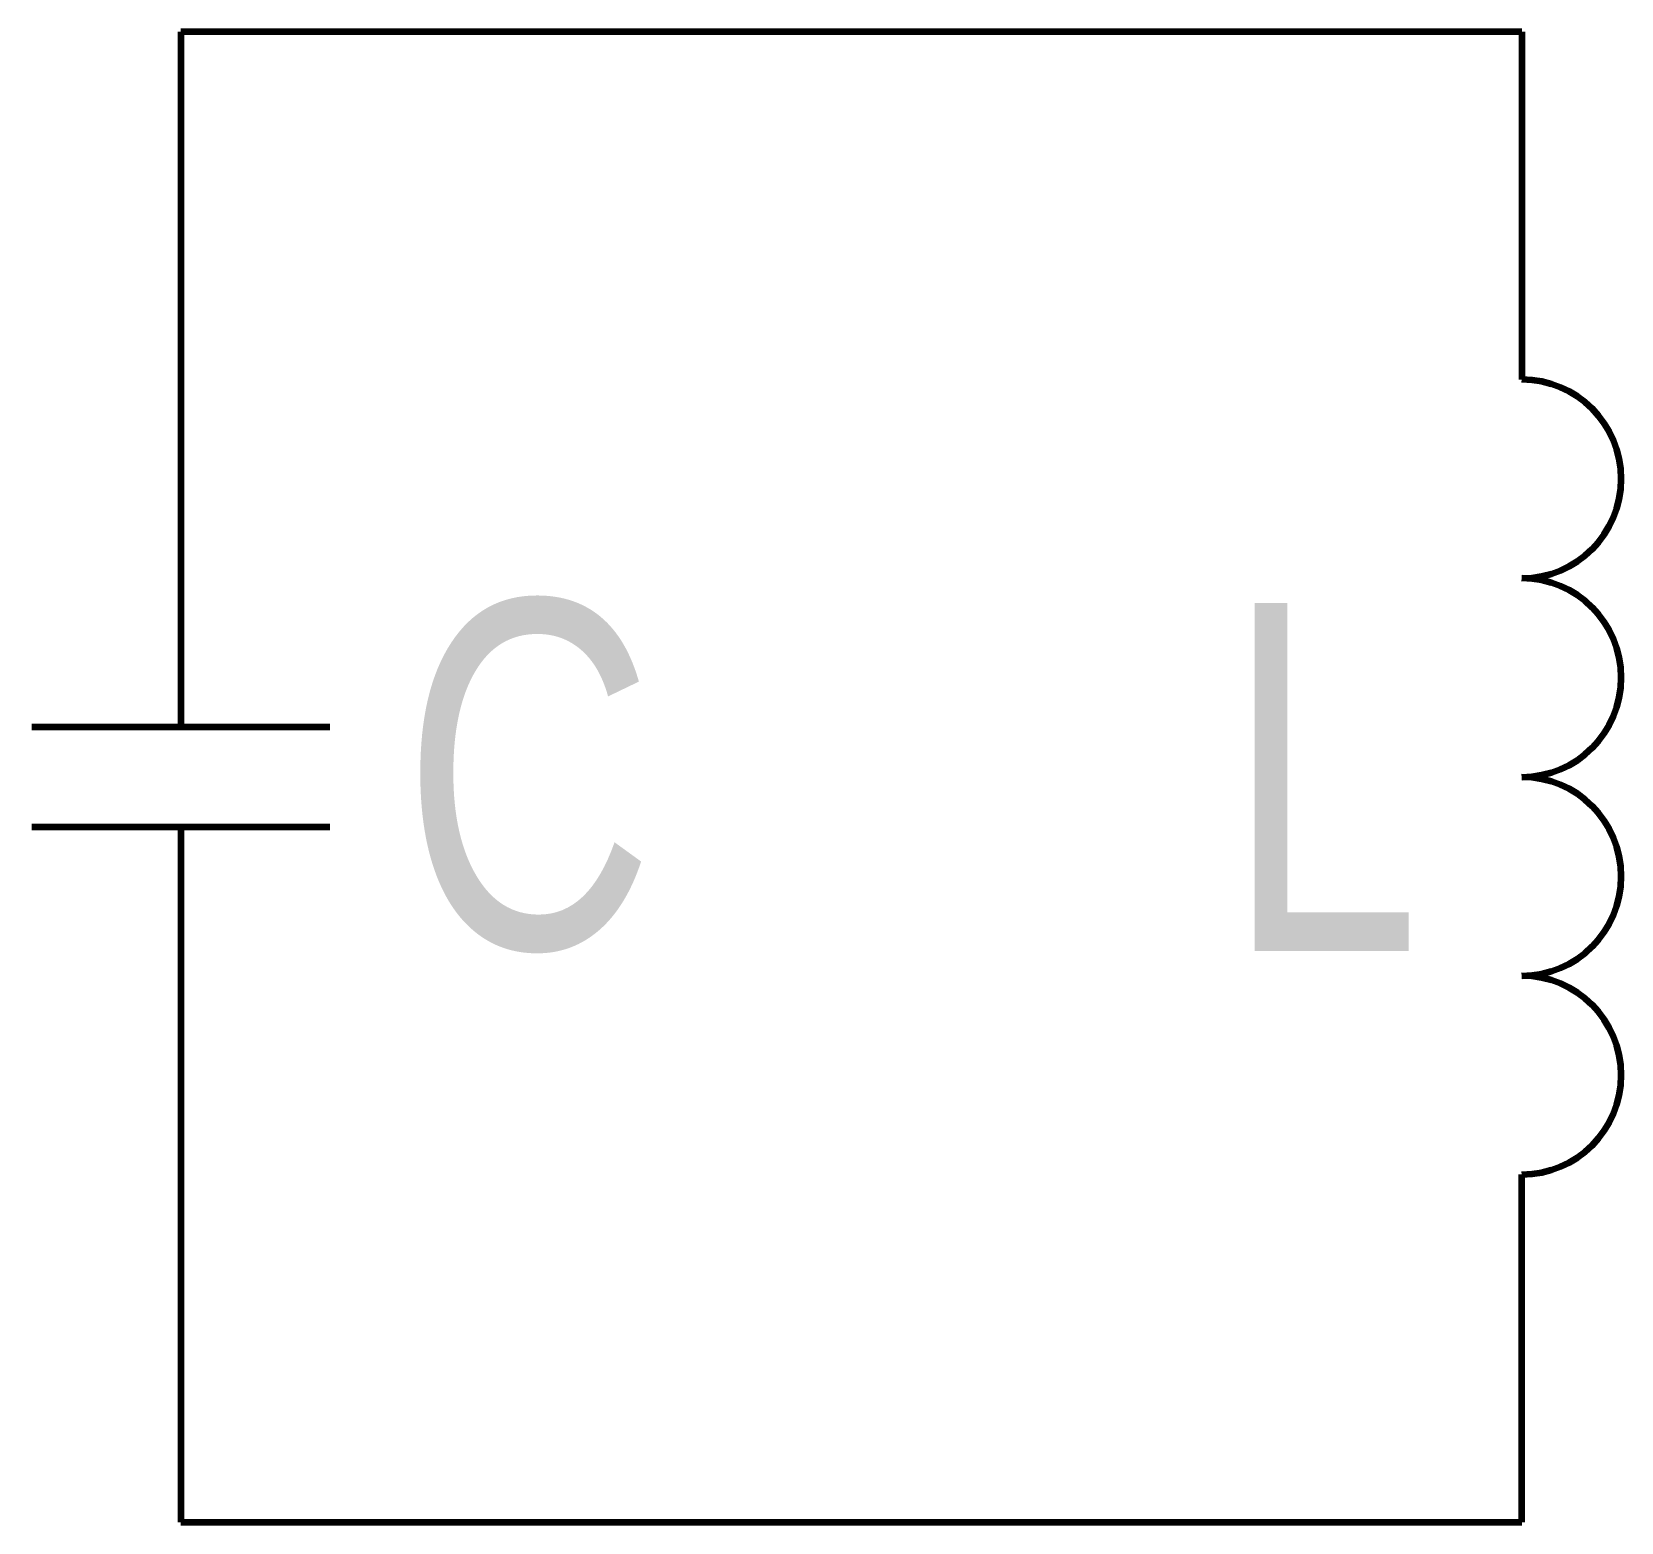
# Model space of a CAD drawing. Header units: millimetres. Extents: x 17 to 49, y 0 to 30.
import ezdxf

# ---------------------------------------------------------------- set-up
doc = ezdxf.new("R2010")
doc.units = ezdxf.units.MM
doc.layers.get('0').update_dxf_attribs({"linetype": 'CONTINUOUS', "lineweight": 0})
doc.styles.get("Standard").update_dxf_attribs({"font": 'txt', "width": 0.75})

msp = doc.modelspace()

# ---------------------------------------------------------------- linework, layer by layer
at = {"linetype": 'CONTINUOUS', "lineweight": 100}
for p, q in [((47, 30), (20, 30)), ((20, 30), (20, 16)), ((47, 30), (47, 23)), ((23, 16), (17, 16)), ((17, 14), (23, 14)), ((20, 14), (20, 0)), ((47, 0), (47, 7)), ((20, 0), (47, 0))]:
    msp.add_line(p, q, dxfattribs=at)
for centre in [(47, 21), (47, 17), (47, 13), (47, 9)]:
    msp.add_arc(centre, 2, 270, 90, dxfattribs=at)

# ---------------------------------------------------------------- texts
at = {"linetype": 'CONTINUOUS', "lineweight": 50, "char_height": 7, "width": 100, "attachment_point": 5}
for s, insert in [('C', (27, 15)), ('L', (43, 15))]:
    msp.add_mtext(s, dxfattribs=dict(at, insert=insert))

doc.saveas('drawing.dxf')
